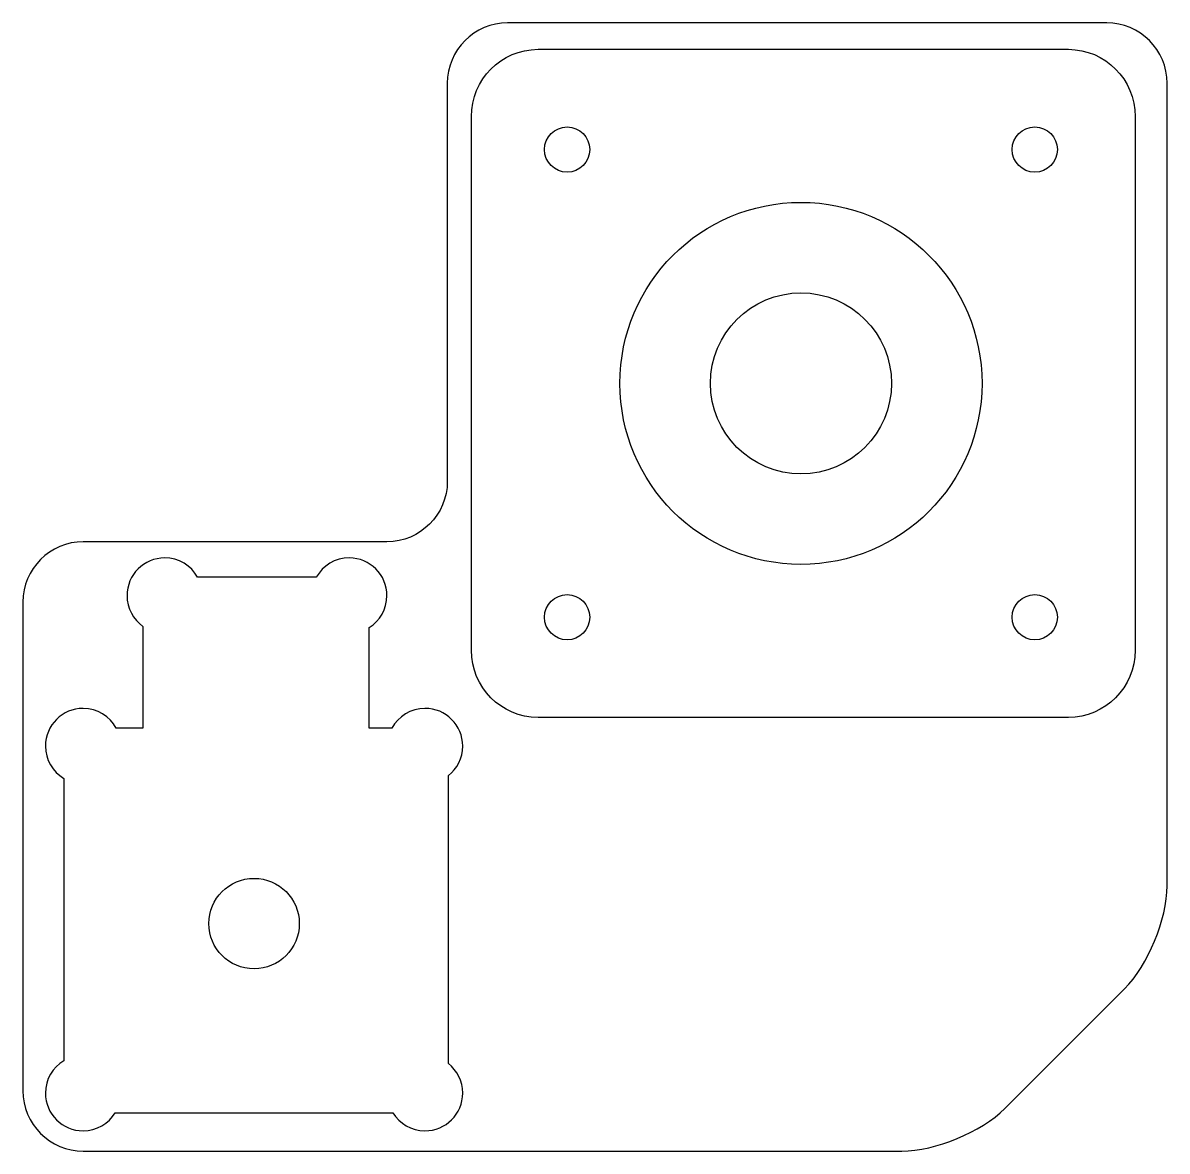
# Model space of a CAD drawing. Extents: x 0 to 75.8, y 0 to 74.8.
import ezdxf

# ---------------------------------------------------------------- set-up
doc = ezdxf.new("R2010")
doc.units = 0
doc.layers.add('LAYER_1', color=7, linetype='CONTINUOUS')

# ---------------------------------------------------------------- blocks, each defined once
blk = doc.blocks.new('BLOCK_2')
at = {"layer": 'LAYER_1', "color": 250}
for points, knots in [([(29.727, 33.206), (29.727, 30.745), (31.708, 28.749), (34.152, 28.749), (34.152, 28.749), (69.302, 28.749), (69.302, 28.749), (71.746, 28.749), (73.727, 30.745), (73.727, 33.206), (73.727, 33.206), (73.727, 68.579), (73.727, 68.579), (73.727, 71.041), (71.746, 73.036), (69.302, 73.036), (69.302, 73.036), (34.152, 73.036), (34.152, 73.036), (31.708, 73.036), (29.727, 71.041), (29.727, 68.579), (29.727, 68.579), (29.727, 33.206), (29.727, 33.206)], [0, 0, 0, 0, 1, 1, 1, 2, 2, 2, 3, 3, 3, 4, 4, 4, 5, 5, 5, 6, 6, 6, 7, 7, 7, 8, 8, 8, 8]), ([(34.577, 66.393), (34.577, 65.564), (35.249, 64.893), (36.077, 64.893), (36.906, 64.893), (37.577, 65.564), (37.577, 66.393), (37.577, 67.221), (36.906, 67.893), (36.077, 67.893), (35.249, 67.893), (34.577, 67.221), (34.577, 66.393)], [0, 0, 0, 0, 1, 1, 1, 2, 2, 2, 3, 3, 3, 4, 4, 4, 4]), ([(65.577, 66.393), (65.577, 65.564), (66.248, 64.893), (67.077, 64.893), (67.906, 64.893), (68.577, 65.564), (68.577, 66.393), (68.577, 67.221), (67.906, 67.893), (67.077, 67.893), (66.248, 67.893), (65.577, 67.221), (65.577, 66.393)], [0, 0, 0, 0, 1, 1, 1, 2, 2, 2, 3, 3, 3, 4, 4, 4, 4]), ([(39.577, 50.893), (39.577, 44.265), (44.95, 38.893), (51.577, 38.893), (58.204, 38.893), (63.577, 44.265), (63.577, 50.893), (63.577, 57.52), (58.204, 62.893), (51.577, 62.893), (44.95, 62.893), (39.577, 57.52), (39.577, 50.893)], [0, 0, 0, 0, 1, 1, 1, 2, 2, 2, 3, 3, 3, 4, 4, 4, 4]), ([(45.577, 50.893), (45.577, 47.579), (48.263, 44.893), (51.577, 44.893), (54.891, 44.893), (57.577, 47.579), (57.577, 50.893), (57.577, 54.206), (54.891, 56.893), (51.577, 56.893), (48.263, 56.893), (45.577, 54.206), (45.577, 50.893)], [0, 0, 0, 0, 1, 1, 1, 2, 2, 2, 3, 3, 3, 4, 4, 4, 4]), ([(34.577, 35.393), (34.577, 34.564), (35.249, 33.893), (36.077, 33.893), (36.906, 33.893), (37.577, 34.564), (37.577, 35.393), (37.577, 36.221), (36.906, 36.893), (36.077, 36.893), (35.249, 36.893), (34.577, 36.221), (34.577, 35.393)], [0, 0, 0, 0, 1, 1, 1, 2, 2, 2, 3, 3, 3, 4, 4, 4, 4]), ([(65.577, 35.393), (65.577, 34.564), (66.249, 33.893), (67.077, 33.893), (67.906, 33.893), (68.577, 34.564), (68.577, 35.393), (68.577, 36.221), (67.906, 36.893), (67.077, 36.893), (66.249, 36.893), (65.577, 36.221), (65.577, 35.393)], [0, 0, 0, 0, 1, 1, 1, 2, 2, 2, 3, 3, 3, 4, 4, 4, 4])]:
    blk.add_open_spline(points, degree=3, knots=knots, dxfattribs=at)
blk = doc.blocks.new('BLOCK_3')
at = {"layer": 'LAYER_1', "color": 250}
blk.add_open_spline([(28.134, 70.789), (28.134, 72.989), (29.934, 74.789), (32.134, 74.789), (32.134, 74.789), (71.847, 74.789), (71.847, 74.789), (74.047, 74.789), (75.847, 72.989), (75.847, 70.789), (75.847, 70.789), (75.847, 17.582), (75.847, 17.582), (75.847, 15.382), (74.575, 12.309), (73.019, 10.754), (73.019, 10.754), (65.094, 2.828), (65.094, 2.828), (63.538, 1.273), (60.465, 0), (58.265, 0), (58.265, 0), (4, 0), (4, 0), (1.8, 0), (0, 1.8), (0, 4), (0, 4), (0, 36.393), (0, 36.393), (0, 38.593), (1.8, 40.393), (4, 40.393), (4, 40.393), (24.134, 40.393), (24.134, 40.393), (26.334, 40.393), (28.134, 42.193), (28.134, 44.393), (28.134, 44.393), (28.134, 70.789), (28.134, 70.789)], degree=3, knots=[0, 0, 0, 0, 1, 1, 1, 2, 2, 2, 3, 3, 3, 4, 4, 4, 5, 5, 5, 6, 6, 6, 7, 7, 7, 8, 8, 8, 9, 9, 9, 10, 10, 10, 11, 11, 11, 12, 12, 12, 13, 13, 13, 14, 14, 14, 14], dxfattribs=at)

msp = doc.modelspace()

# ---------------------------------------------------------------- linework, layer by layer
at = {"layer": 'LAYER_1', "color": 7}
msp.add_open_spline([(2.706, 5.989), (2.706, 5.989), (2.706, 24.708), (2.706, 24.708), (1.98, 25.145), (1.493, 25.939), (1.493, 26.849), (1.493, 28.23), (2.612, 29.349), (3.993, 29.349), (4.941, 29.349), (5.765, 28.821), (6.189, 28.044), (6.189, 28.044), (7.956, 28.044), (7.956, 28.044), (7.956, 28.044), (7.956, 34.786), (7.956, 34.786), (7.319, 35.239), (6.903, 35.982), (6.903, 36.823), (6.903, 38.204), (8.022, 39.323), (9.403, 39.323), (10.34, 39.323), (11.156, 38.807), (11.584, 38.044), (11.584, 38.044), (19.451, 38.044), (19.451, 38.044), (19.879, 38.807), (20.694, 39.323), (21.632, 39.323), (23.013, 39.323), (24.132, 38.204), (24.132, 36.823), (24.132, 35.929), (23.662, 35.147), (22.956, 34.705), (22.956, 34.705), (22.956, 28.044), (22.956, 28.044), (22.956, 28.044), (24.457, 28.044), (24.457, 28.044), (24.882, 28.821), (25.706, 29.349), (26.654, 29.349), (28.035, 29.349), (29.154, 28.23), (29.154, 26.849), (29.154, 26.055), (28.783, 25.349), (28.206, 24.891), (28.206, 24.891), (28.206, 5.806), (28.206, 5.806), (28.783, 5.348), (29.154, 4.642), (29.154, 3.848), (29.154, 2.467), (28.035, 1.348), (26.654, 1.348), (25.751, 1.348), (24.963, 1.827), (24.524, 2.544), (24.524, 2.544), (6.123, 2.544), (6.123, 2.544), (5.684, 1.827), (4.895, 1.348), (3.993, 1.348), (2.612, 1.348), (1.493, 2.467), (1.493, 3.848), (1.493, 4.758), (1.98, 5.551), (2.706, 5.989)], degree=3, knots=[0, 0, 0, 0, 1, 1, 1, 2, 2, 2, 3, 3, 3, 4, 4, 4, 5, 5, 5, 6, 6, 6, 7, 7, 7, 8, 8, 8, 9, 9, 9, 10, 10, 10, 11, 11, 11, 12, 12, 12, 13, 13, 13, 14, 14, 14, 15, 15, 15, 16, 16, 16, 17, 17, 17, 18, 18, 18, 19, 19, 19, 20, 20, 20, 21, 21, 21, 22, 22, 22, 23, 23, 23, 24, 24, 24, 25, 25, 25, 26, 26, 26, 26], dxfattribs=at)
at = {"layer": 'LAYER_1', "color": 250}
msp.add_open_spline([(12.323, 15.081), (12.323, 13.425), (13.667, 12.081), (15.323, 12.081), (16.98, 12.081), (18.323, 13.425), (18.323, 15.081), (18.323, 16.738), (16.98, 18.081), (15.323, 18.081), (13.667, 18.081), (12.323, 16.738), (12.323, 15.081)], degree=3, knots=[0, 0, 0, 0, 1, 1, 1, 2, 2, 2, 3, 3, 3, 4, 4, 4, 4], dxfattribs=at)

# ---------------------------------------------------------------- block references
at = {"layer": 'LAYER_1'}
for name in ['BLOCK_3', 'BLOCK_2']:
    msp.add_blockref(name, (0, 0), dxfattribs=at)

doc.saveas('drawing.dxf')
